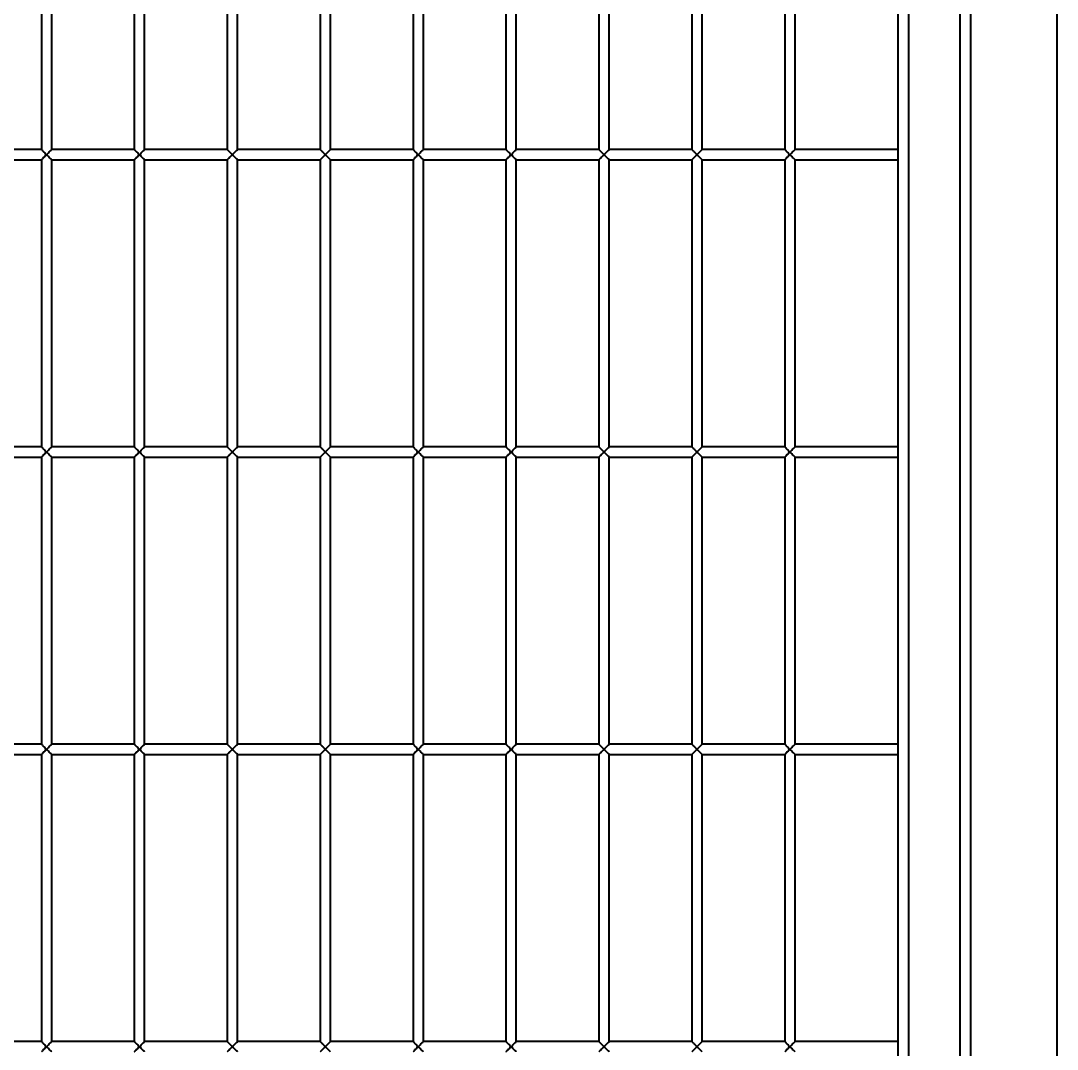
# Model space of a CAD drawing. Header units: millimetres. Extents: x 0 to 297, y 0 to 210.
# Drawn here: x 221.68 to 226.7, y 165.8 to 170.78 of the extents above; entities that cross this region are included whole.
import ezdxf

# ---------------------------------------------------------------- set-up
doc = ezdxf.new("R2010")
doc.units = ezdxf.units.MM
doc.layers.add('轮廓实线层', color=7, linetype='Continuous', lineweight=40)

msp = doc.modelspace()

# ---------------------------------------------------------------- linework, layer by layer
at = {"layer": '轮廓实线层', "color": 7, "linetype": 'Continuous', "lineweight": 40}
for p, q in [((226.7048, 155.7603), (226.7048, 175.7603)), ((226.2848, 174.7603), (226.2848, 156.7603)), ((226.2348, 156.8103), (226.2348, 174.7103)), ((225.9848, 174.4603), (225.9848, 157.0603)), ((225.9348, 157.1103), (225.9348, 174.4103)), ((221.7848, 171.5453), (221.7848, 170.1553)), ((221.8348, 170.1553), (221.8348, 171.5453)), ((222.2348, 171.5453), (222.2348, 170.1553)), ((222.2848, 170.1553), (222.2848, 171.5453)), ((222.6848, 171.5453), (222.6848, 170.1553)), ((222.7348, 170.1553), (222.7348, 171.5453)), ((223.1348, 171.5453), (223.1348, 170.1553)), ((223.1848, 170.1553), (223.1848, 171.5453)), ((223.5848, 171.5453), (223.5848, 170.1553)), ((223.6348, 170.1553), (223.6348, 171.5453)), ((224.0348, 171.5453), (224.0348, 170.1553)), ((224.0848, 170.1553), (224.0848, 171.5453)), ((224.4848, 171.5453), (224.4848, 170.1553)), ((224.5348, 170.1553), (224.5348, 171.5453)), ((224.9348, 171.5453), (224.9348, 170.1553)), ((224.9848, 170.1553), (224.9848, 171.5453)), ((225.3848, 171.5453), (225.3848, 170.1553)), ((225.4348, 170.1553), (225.4348, 171.5453)), ((221.7848, 170.1553), (221.3848, 170.1553)), ((222.2348, 170.1553), (221.8348, 170.1553)), ((222.6848, 170.1553), (222.2848, 170.1553)), ((223.1348, 170.1553), (222.7348, 170.1553)), ((223.5848, 170.1553), (223.1848, 170.1553)), ((224.0348, 170.1553), (223.6348, 170.1553)), ((224.4848, 170.1553), (224.0848, 170.1553)), ((224.9348, 170.1553), (224.5348, 170.1553)), ((225.3848, 170.1553), (224.9848, 170.1553)), ((225.9348, 170.1553), (225.4348, 170.1553)), ((221.3848, 170.1053), (221.7848, 170.1053)), ((221.7848, 170.1053), (221.7848, 168.7153)), ((221.8348, 168.7153), (221.8348, 170.1053)), ((221.8348, 170.1053), (222.2348, 170.1053)), ((222.2348, 170.1053), (222.2348, 168.7153)), ((222.2848, 168.7153), (222.2848, 170.1053)), ((222.2848, 170.1053), (222.6848, 170.1053)), ((222.6848, 170.1053), (222.6848, 168.7153)), ((222.7348, 168.7153), (222.7348, 170.1053)), ((222.7348, 170.1053), (223.1348, 170.1053)), ((223.1348, 170.1053), (223.1348, 168.7153)), ((223.1848, 168.7153), (223.1848, 170.1053)), ((223.1848, 170.1053), (223.5848, 170.1053)), ((223.5848, 170.1053), (223.5848, 168.7153)), ((223.6348, 168.7153), (223.6348, 170.1053)), ((223.6348, 170.1053), (224.0348, 170.1053)), ((224.0348, 170.1053), (224.0348, 168.7153)), ((224.0848, 168.7153), (224.0848, 170.1053)), ((224.0848, 170.1053), (224.4848, 170.1053)), ((224.4848, 170.1053), (224.4848, 168.7153)), ((224.5348, 168.7153), (224.5348, 170.1053)), ((224.5348, 170.1053), (224.9348, 170.1053)), ((224.9348, 170.1053), (224.9348, 168.7153)), ((224.9848, 168.7153), (224.9848, 170.1053)), ((224.9848, 170.1053), (225.3848, 170.1053)), ((225.3848, 170.1053), (225.3848, 168.7153)), ((225.4348, 170.1053), (225.9348, 170.1053)), ((225.4348, 168.7153), (225.4348, 170.1053)), ((221.7848, 168.7153), (221.3848, 168.7153)), ((222.2348, 168.7153), (221.8348, 168.7153)), ((222.6848, 168.7153), (222.2848, 168.7153)), ((223.1348, 168.7153), (222.7348, 168.7153)), ((223.5848, 168.7153), (223.1848, 168.7153)), ((224.0348, 168.7153), (223.6348, 168.7153)), ((224.4848, 168.7153), (224.0848, 168.7153)), ((224.9348, 168.7153), (224.5348, 168.7153)), ((225.3848, 168.7153), (224.9848, 168.7153)), ((225.9348, 168.7153), (225.4348, 168.7153)), ((221.3848, 168.6653), (221.7848, 168.6653)), ((221.7848, 168.6653), (221.7848, 167.2753)), ((221.8348, 167.2753), (221.8348, 168.6653)), ((221.8348, 168.6653), (222.2348, 168.6653)), ((222.2348, 168.6653), (222.2348, 167.2753)), ((222.2848, 167.2753), (222.2848, 168.6653)), ((222.2848, 168.6653), (222.6848, 168.6653)), ((222.6848, 168.6653), (222.6848, 167.2753)), ((222.7348, 167.2753), (222.7348, 168.6653)), ((222.7348, 168.6653), (223.1348, 168.6653)), ((223.1348, 168.6653), (223.1348, 167.2753)), ((223.1848, 167.2753), (223.1848, 168.6653)), ((223.1848, 168.6653), (223.5848, 168.6653)), ((223.5848, 168.6653), (223.5848, 167.2753)), ((223.6348, 167.2753), (223.6348, 168.6653)), ((223.6348, 168.6653), (224.0348, 168.6653)), ((224.0348, 168.6653), (224.0348, 167.2753)), ((224.0848, 167.2753), (224.0848, 168.6653)), ((224.0848, 168.6653), (224.4848, 168.6653)), ((224.4848, 168.6653), (224.4848, 167.2753)), ((224.5348, 167.2753), (224.5348, 168.6653)), ((224.5348, 168.6653), (224.9348, 168.6653)), ((224.9348, 168.6653), (224.9348, 167.2753)), ((224.9848, 167.2753), (224.9848, 168.6653)), ((224.9848, 168.6653), (225.3848, 168.6653)), ((225.3848, 168.6653), (225.3848, 167.2753)), ((225.4348, 168.6653), (225.9348, 168.6653)), ((225.4348, 167.2753), (225.4348, 168.6653)), ((221.7848, 167.2753), (221.3848, 167.2753)), ((222.2348, 167.2753), (221.8348, 167.2753)), ((222.6848, 167.2753), (222.2848, 167.2753)), ((223.1348, 167.2753), (222.7348, 167.2753)), ((223.5848, 167.2753), (223.1848, 167.2753)), ((224.0348, 167.2753), (223.6348, 167.2753)), ((224.4848, 167.2753), (224.0848, 167.2753)), ((224.9348, 167.2753), (224.5348, 167.2753)), ((225.3848, 167.2753), (224.9848, 167.2753)), ((225.9348, 167.2753), (225.4348, 167.2753)), ((221.3848, 167.2253), (221.7848, 167.2253)), ((221.7848, 167.2253), (221.7848, 165.8353)), ((221.8348, 165.8353), (221.8348, 167.2253)), ((221.8348, 167.2253), (222.2348, 167.2253)), ((222.2348, 167.2253), (222.2348, 165.8353)), ((222.2848, 165.8353), (222.2848, 167.2253)), ((222.2848, 167.2253), (222.6848, 167.2253)), ((222.6848, 167.2253), (222.6848, 165.8353)), ((222.7348, 165.8353), (222.7348, 167.2253)), ((222.7348, 167.2253), (223.1348, 167.2253)), ((223.1348, 167.2253), (223.1348, 165.8353)), ((223.1848, 165.8353), (223.1848, 167.2253)), ((223.1848, 167.2253), (223.5848, 167.2253)), ((223.5848, 167.2253), (223.5848, 165.8353)), ((223.6348, 165.8353), (223.6348, 167.2253)), ((223.6348, 167.2253), (224.0348, 167.2253)), ((224.0348, 167.2253), (224.0348, 165.8353)), ((224.0848, 165.8353), (224.0848, 167.2253)), ((224.0848, 167.2253), (224.4848, 167.2253)), ((224.4848, 167.2253), (224.4848, 165.8353)), ((224.5348, 165.8353), (224.5348, 167.2253)), ((224.5348, 167.2253), (224.9348, 167.2253)), ((224.9348, 167.2253), (224.9348, 165.8353)), ((224.9848, 165.8353), (224.9848, 167.2253)), ((224.9848, 167.2253), (225.3848, 167.2253)), ((225.3848, 167.2253), (225.3848, 165.8353)), ((225.4348, 167.2253), (225.9348, 167.2253)), ((225.4348, 165.8353), (225.4348, 167.2253)), ((221.7848, 165.8353), (221.3848, 165.8353)), ((222.2348, 165.8353), (221.8348, 165.8353)), ((222.6848, 165.8353), (222.2848, 165.8353)), ((223.1348, 165.8353), (222.7348, 165.8353)), ((223.5848, 165.8353), (223.1848, 165.8353)), ((224.0348, 165.8353), (223.6348, 165.8353)), ((224.4848, 165.8353), (224.0848, 165.8353)), ((224.9348, 165.8353), (224.5348, 165.8353)), ((225.3848, 165.8353), (224.9848, 165.8353)), ((225.9348, 165.8353), (225.4348, 165.8353))]:
    msp.add_line(p, q, dxfattribs=at)
at = {"layer": '轮廓实线层', "color": 7, "linetype": 'Continuous', "lineweight": 40, "flags": 128}
for points in [[(221.7848, 170.1553), (221.7852, 170.1549), (221.7863, 170.1538), (221.7882, 170.1519), (221.7907, 170.1494), (221.7938, 170.1463), (221.7973, 170.1428), (221.8013, 170.1388), (221.8055, 170.1346), (221.8098, 170.1303)], [(221.8098, 170.1303), (221.8055, 170.1259), (221.8013, 170.1217), (221.7973, 170.1178), (221.7938, 170.1142), (221.7907, 170.1111), (221.7882, 170.1086), (221.7863, 170.1068), (221.7852, 170.1056), (221.7848, 170.1053)], [(221.8098, 170.1303), (221.8144, 170.1349), (221.8189, 170.1393), (221.823, 170.1434), (221.8267, 170.1471), (221.8298, 170.1502), (221.8322, 170.1526), (221.8339, 170.1543), (221.8347, 170.1552), (221.8348, 170.1553)], [(221.8348, 170.1053), (221.8347, 170.1054), (221.8339, 170.1062), (221.8322, 170.1079), (221.8298, 170.1103), (221.8267, 170.1134), (221.823, 170.1171), (221.8189, 170.1212), (221.8144, 170.1257), (221.8098, 170.1303)], [(222.2348, 170.1553), (222.2352, 170.1549), (222.2363, 170.1538), (222.2382, 170.1519), (222.2407, 170.1494), (222.2438, 170.1463), (222.2473, 170.1428), (222.2513, 170.1388), (222.2555, 170.1346), (222.2598, 170.1303)], [(222.2598, 170.1303), (222.2555, 170.1259), (222.2513, 170.1217), (222.2473, 170.1178), (222.2438, 170.1142), (222.2407, 170.1111), (222.2382, 170.1086), (222.2363, 170.1068), (222.2352, 170.1056), (222.2348, 170.1053)], [(222.2598, 170.1303), (222.2644, 170.1349), (222.2689, 170.1393), (222.273, 170.1434), (222.2767, 170.1471), (222.2798, 170.1502), (222.2822, 170.1526), (222.2839, 170.1543), (222.2847, 170.1552), (222.2848, 170.1553)], [(222.2848, 170.1053), (222.2847, 170.1054), (222.2839, 170.1062), (222.2822, 170.1079), (222.2798, 170.1103), (222.2767, 170.1134), (222.273, 170.1171), (222.2689, 170.1212), (222.2644, 170.1257), (222.2598, 170.1303)], [(222.6848, 170.1553), (222.6852, 170.1549), (222.6863, 170.1538), (222.6882, 170.1519), (222.6907, 170.1494), (222.6938, 170.1463), (222.6973, 170.1428), (222.7013, 170.1388), (222.7055, 170.1346), (222.7098, 170.1303)], [(222.7098, 170.1303), (222.7055, 170.1259), (222.7013, 170.1217), (222.6973, 170.1178), (222.6938, 170.1142), (222.6907, 170.1111), (222.6882, 170.1086), (222.6863, 170.1068), (222.6852, 170.1056), (222.6848, 170.1053)], [(222.7098, 170.1303), (222.7144, 170.1349), (222.7189, 170.1393), (222.723, 170.1434), (222.7267, 170.1471), (222.7298, 170.1502), (222.7322, 170.1526), (222.7339, 170.1543), (222.7347, 170.1552), (222.7348, 170.1553)], [(222.7348, 170.1053), (222.7347, 170.1054), (222.7339, 170.1062), (222.7322, 170.1079), (222.7298, 170.1103), (222.7267, 170.1134), (222.723, 170.1171), (222.7189, 170.1212), (222.7144, 170.1257), (222.7098, 170.1303)], [(223.1348, 170.1553), (223.1352, 170.1549), (223.1363, 170.1538), (223.1382, 170.1519), (223.1407, 170.1494), (223.1438, 170.1463), (223.1473, 170.1428), (223.1513, 170.1388), (223.1555, 170.1346), (223.1598, 170.1303)], [(223.1598, 170.1303), (223.1555, 170.1259), (223.1513, 170.1217), (223.1473, 170.1178), (223.1438, 170.1142), (223.1407, 170.1111), (223.1382, 170.1086), (223.1363, 170.1068), (223.1352, 170.1056), (223.1348, 170.1053)], [(223.1598, 170.1303), (223.1644, 170.1349), (223.1689, 170.1393), (223.173, 170.1434), (223.1767, 170.1471), (223.1798, 170.1502), (223.1822, 170.1526), (223.1839, 170.1543), (223.1847, 170.1552), (223.1848, 170.1553)], [(223.1848, 170.1053), (223.1847, 170.1054), (223.1839, 170.1062), (223.1822, 170.1079), (223.1798, 170.1103), (223.1767, 170.1134), (223.173, 170.1171), (223.1689, 170.1212), (223.1644, 170.1257), (223.1598, 170.1303)], [(223.5848, 170.1553), (223.5852, 170.1549), (223.5863, 170.1538), (223.5882, 170.1519), (223.5907, 170.1494), (223.5938, 170.1463), (223.5973, 170.1428), (223.6013, 170.1388), (223.6055, 170.1346), (223.6098, 170.1303)], [(223.6098, 170.1303), (223.6055, 170.1259), (223.6013, 170.1217), (223.5973, 170.1178), (223.5938, 170.1142), (223.5907, 170.1111), (223.5882, 170.1086), (223.5863, 170.1068), (223.5852, 170.1056), (223.5848, 170.1053)], [(223.6098, 170.1303), (223.6144, 170.1349), (223.6189, 170.1393), (223.623, 170.1434), (223.6267, 170.1471), (223.6298, 170.1502), (223.6322, 170.1526), (223.6339, 170.1543), (223.6347, 170.1552), (223.6348, 170.1553)], [(223.6348, 170.1053), (223.6347, 170.1054), (223.6339, 170.1062), (223.6322, 170.1079), (223.6298, 170.1103), (223.6267, 170.1134), (223.623, 170.1171), (223.6189, 170.1212), (223.6144, 170.1257), (223.6098, 170.1303)], [(224.0348, 170.1553), (224.0352, 170.1549), (224.0363, 170.1538), (224.0382, 170.1519), (224.0407, 170.1494), (224.0438, 170.1463), (224.0473, 170.1428), (224.0513, 170.1388), (224.0555, 170.1346), (224.0598, 170.1303)], [(224.0598, 170.1303), (224.0555, 170.1259), (224.0513, 170.1217), (224.0473, 170.1178), (224.0438, 170.1142), (224.0407, 170.1111), (224.0382, 170.1086), (224.0363, 170.1068), (224.0352, 170.1056), (224.0348, 170.1053)], [(224.0598, 170.1303), (224.0644, 170.1349), (224.0689, 170.1393), (224.073, 170.1434), (224.0767, 170.1471), (224.0798, 170.1502), (224.0822, 170.1526), (224.0839, 170.1543), (224.0847, 170.1552), (224.0848, 170.1553)], [(224.0848, 170.1053), (224.0847, 170.1054), (224.0839, 170.1062), (224.0822, 170.1079), (224.0798, 170.1103), (224.0767, 170.1134), (224.073, 170.1171), (224.0689, 170.1212), (224.0644, 170.1257), (224.0598, 170.1303)], [(224.4848, 170.1553), (224.4852, 170.1549), (224.4863, 170.1538), (224.4882, 170.1519), (224.4907, 170.1494), (224.4938, 170.1463), (224.4973, 170.1428), (224.5013, 170.1388), (224.5055, 170.1346), (224.5098, 170.1303)], [(224.5098, 170.1303), (224.5055, 170.1259), (224.5013, 170.1217), (224.4973, 170.1178), (224.4938, 170.1142), (224.4907, 170.1111), (224.4882, 170.1086), (224.4863, 170.1068), (224.4852, 170.1056), (224.4848, 170.1053)], [(224.5098, 170.1303), (224.5144, 170.1349), (224.5189, 170.1393), (224.523, 170.1434), (224.5267, 170.1471), (224.5298, 170.1502), (224.5322, 170.1526), (224.5339, 170.1543), (224.5347, 170.1552), (224.5348, 170.1553)], [(224.5348, 170.1053), (224.5347, 170.1054), (224.5339, 170.1062), (224.5322, 170.1079), (224.5298, 170.1103), (224.5267, 170.1134), (224.523, 170.1171), (224.5189, 170.1212), (224.5144, 170.1257), (224.5098, 170.1303)], [(224.9348, 170.1553), (224.9352, 170.1549), (224.9363, 170.1538), (224.9382, 170.1519), (224.9407, 170.1494), (224.9438, 170.1463), (224.9473, 170.1428), (224.9513, 170.1388), (224.9555, 170.1346), (224.9598, 170.1303)], [(224.9598, 170.1303), (224.9555, 170.1259), (224.9513, 170.1217), (224.9473, 170.1178), (224.9438, 170.1142), (224.9407, 170.1111), (224.9382, 170.1086), (224.9363, 170.1068), (224.9352, 170.1056), (224.9348, 170.1053)], [(224.9598, 170.1303), (224.9644, 170.1349), (224.9689, 170.1393), (224.973, 170.1434), (224.9767, 170.1471), (224.9798, 170.1502), (224.9822, 170.1526), (224.9839, 170.1543), (224.9847, 170.1552), (224.9848, 170.1553)], [(224.9848, 170.1053), (224.9847, 170.1054), (224.9839, 170.1062), (224.9822, 170.1079), (224.9798, 170.1103), (224.9767, 170.1134), (224.973, 170.1171), (224.9689, 170.1212), (224.9644, 170.1257), (224.9598, 170.1303)], [(225.3848, 170.1553), (225.3852, 170.1549), (225.3863, 170.1538), (225.3882, 170.1519), (225.3907, 170.1494), (225.3938, 170.1463), (225.3973, 170.1428), (225.4013, 170.1388), (225.4055, 170.1346), (225.4098, 170.1303)], [(225.4098, 170.1303), (225.4055, 170.1259), (225.4013, 170.1217), (225.3973, 170.1178), (225.3938, 170.1142), (225.3907, 170.1111), (225.3882, 170.1086), (225.3863, 170.1068), (225.3852, 170.1056), (225.3848, 170.1053)], [(225.4098, 170.1303), (225.4144, 170.1349), (225.4189, 170.1393), (225.423, 170.1434), (225.4267, 170.1471), (225.4298, 170.1502), (225.4322, 170.1526), (225.4339, 170.1543), (225.4347, 170.1552), (225.4348, 170.1553)], [(225.4348, 170.1053), (225.4347, 170.1054), (225.4339, 170.1062), (225.4322, 170.1079), (225.4298, 170.1103), (225.4267, 170.1134), (225.423, 170.1171), (225.4189, 170.1212), (225.4144, 170.1257), (225.4098, 170.1303)], [(221.7848, 168.7153), (221.7852, 168.7149), (221.7863, 168.7138), (221.7882, 168.7119), (221.7907, 168.7094), (221.7938, 168.7063), (221.7973, 168.7028), (221.8013, 168.6988), (221.8055, 168.6946), (221.8098, 168.6903)], [(221.8098, 168.6903), (221.8055, 168.6859), (221.8013, 168.6817), (221.7973, 168.6778), (221.7938, 168.6742), (221.7907, 168.6711), (221.7882, 168.6686), (221.7863, 168.6668), (221.7852, 168.6656), (221.7848, 168.6653)], [(221.8098, 168.6903), (221.8144, 168.6949), (221.8189, 168.6993), (221.823, 168.7034), (221.8267, 168.7071), (221.8298, 168.7102), (221.8322, 168.7126), (221.8339, 168.7143), (221.8347, 168.7152), (221.8348, 168.7153)], [(221.8348, 168.6653), (221.8347, 168.6654), (221.8339, 168.6662), (221.8322, 168.6679), (221.8298, 168.6703), (221.8267, 168.6734), (221.823, 168.6771), (221.8189, 168.6812), (221.8144, 168.6857), (221.8098, 168.6903)], [(222.2348, 168.7153), (222.2352, 168.7149), (222.2363, 168.7138), (222.2382, 168.7119), (222.2407, 168.7094), (222.2438, 168.7063), (222.2473, 168.7028), (222.2513, 168.6988), (222.2555, 168.6946), (222.2598, 168.6903)], [(222.2598, 168.6903), (222.2555, 168.6859), (222.2513, 168.6817), (222.2473, 168.6778), (222.2438, 168.6742), (222.2407, 168.6711), (222.2382, 168.6686), (222.2363, 168.6668), (222.2352, 168.6656), (222.2348, 168.6653)], [(222.2598, 168.6903), (222.2644, 168.6949), (222.2689, 168.6993), (222.273, 168.7034), (222.2767, 168.7071), (222.2798, 168.7102), (222.2822, 168.7126), (222.2839, 168.7143), (222.2847, 168.7152), (222.2848, 168.7153)], [(222.2848, 168.6653), (222.2847, 168.6654), (222.2839, 168.6662), (222.2822, 168.6679), (222.2798, 168.6703), (222.2767, 168.6734), (222.273, 168.6771), (222.2689, 168.6812), (222.2644, 168.6857), (222.2598, 168.6903)], [(222.6848, 168.7153), (222.6852, 168.7149), (222.6863, 168.7138), (222.6882, 168.7119), (222.6907, 168.7094), (222.6938, 168.7063), (222.6973, 168.7028), (222.7013, 168.6988), (222.7055, 168.6946), (222.7098, 168.6903)], [(222.7098, 168.6903), (222.7055, 168.6859), (222.7013, 168.6817), (222.6973, 168.6778), (222.6938, 168.6742), (222.6907, 168.6711), (222.6882, 168.6686), (222.6863, 168.6668), (222.6852, 168.6656), (222.6848, 168.6653)], [(222.7098, 168.6903), (222.7144, 168.6949), (222.7189, 168.6993), (222.723, 168.7034), (222.7267, 168.7071), (222.7298, 168.7102), (222.7322, 168.7126), (222.7339, 168.7143), (222.7347, 168.7152), (222.7348, 168.7153)], [(222.7348, 168.6653), (222.7347, 168.6654), (222.7339, 168.6662), (222.7322, 168.6679), (222.7298, 168.6703), (222.7267, 168.6734), (222.723, 168.6771), (222.7189, 168.6812), (222.7144, 168.6857), (222.7098, 168.6903)], [(223.1348, 168.7153), (223.1352, 168.7149), (223.1363, 168.7138), (223.1382, 168.7119), (223.1407, 168.7094), (223.1438, 168.7063), (223.1473, 168.7028), (223.1513, 168.6988), (223.1555, 168.6946), (223.1598, 168.6903)], [(223.1598, 168.6903), (223.1555, 168.6859), (223.1513, 168.6817), (223.1473, 168.6778), (223.1438, 168.6742), (223.1407, 168.6711), (223.1382, 168.6686), (223.1363, 168.6668), (223.1352, 168.6656), (223.1348, 168.6653)], [(223.1598, 168.6903), (223.1644, 168.6949), (223.1689, 168.6993), (223.173, 168.7034), (223.1767, 168.7071), (223.1798, 168.7102), (223.1822, 168.7126), (223.1839, 168.7143), (223.1847, 168.7152), (223.1848, 168.7153)], [(223.1848, 168.6653), (223.1847, 168.6654), (223.1839, 168.6662), (223.1822, 168.6679), (223.1798, 168.6703), (223.1767, 168.6734), (223.173, 168.6771), (223.1689, 168.6812), (223.1644, 168.6857), (223.1598, 168.6903)], [(223.5848, 168.7153), (223.5852, 168.7149), (223.5863, 168.7138), (223.5882, 168.7119), (223.5907, 168.7094), (223.5938, 168.7063), (223.5973, 168.7028), (223.6013, 168.6988), (223.6055, 168.6946), (223.6098, 168.6903)], [(223.6098, 168.6903), (223.6055, 168.6859), (223.6013, 168.6817), (223.5973, 168.6778), (223.5938, 168.6742), (223.5907, 168.6711), (223.5882, 168.6686), (223.5863, 168.6668), (223.5852, 168.6656), (223.5848, 168.6653)], [(223.6098, 168.6903), (223.6144, 168.6949), (223.6189, 168.6993), (223.623, 168.7034), (223.6267, 168.7071), (223.6298, 168.7102), (223.6322, 168.7126), (223.6339, 168.7143), (223.6347, 168.7152), (223.6348, 168.7153)], [(223.6348, 168.6653), (223.6347, 168.6654), (223.6339, 168.6662), (223.6322, 168.6679), (223.6298, 168.6703), (223.6267, 168.6734), (223.623, 168.6771), (223.6189, 168.6812), (223.6144, 168.6857), (223.6098, 168.6903)], [(224.0348, 168.7153), (224.0352, 168.7149), (224.0363, 168.7138), (224.0382, 168.7119), (224.0407, 168.7094), (224.0438, 168.7063), (224.0473, 168.7028), (224.0513, 168.6988), (224.0555, 168.6946), (224.0598, 168.6903)], [(224.0598, 168.6903), (224.0555, 168.6859), (224.0513, 168.6817), (224.0473, 168.6778), (224.0438, 168.6742), (224.0407, 168.6711), (224.0382, 168.6686), (224.0363, 168.6668), (224.0352, 168.6656), (224.0348, 168.6653)], [(224.0598, 168.6903), (224.0644, 168.6949), (224.0689, 168.6993), (224.073, 168.7034), (224.0767, 168.7071), (224.0798, 168.7102), (224.0822, 168.7126), (224.0839, 168.7143), (224.0847, 168.7152), (224.0848, 168.7153)], [(224.0848, 168.6653), (224.0847, 168.6654), (224.0839, 168.6662), (224.0822, 168.6679), (224.0798, 168.6703), (224.0767, 168.6734), (224.073, 168.6771), (224.0689, 168.6812), (224.0644, 168.6857), (224.0598, 168.6903)], [(224.4848, 168.7153), (224.4852, 168.7149), (224.4863, 168.7138), (224.4882, 168.7119), (224.4907, 168.7094), (224.4938, 168.7063), (224.4973, 168.7028), (224.5013, 168.6988), (224.5055, 168.6946), (224.5098, 168.6903)], [(224.5098, 168.6903), (224.5055, 168.6859), (224.5013, 168.6817), (224.4973, 168.6778), (224.4938, 168.6742), (224.4907, 168.6711), (224.4882, 168.6686), (224.4863, 168.6668), (224.4852, 168.6656), (224.4848, 168.6653)], [(224.5098, 168.6903), (224.5144, 168.6949), (224.5189, 168.6993), (224.523, 168.7034), (224.5267, 168.7071), (224.5298, 168.7102), (224.5322, 168.7126), (224.5339, 168.7143), (224.5347, 168.7152), (224.5348, 168.7153)], [(224.5348, 168.6653), (224.5347, 168.6654), (224.5339, 168.6662), (224.5322, 168.6679), (224.5298, 168.6703), (224.5267, 168.6734), (224.523, 168.6771), (224.5189, 168.6812), (224.5144, 168.6857), (224.5098, 168.6903)], [(224.9348, 168.7153), (224.9352, 168.7149), (224.9363, 168.7138), (224.9382, 168.7119), (224.9407, 168.7094), (224.9438, 168.7063), (224.9473, 168.7028), (224.9513, 168.6988), (224.9555, 168.6946), (224.9598, 168.6903)], [(224.9598, 168.6903), (224.9555, 168.6859), (224.9513, 168.6817), (224.9473, 168.6778), (224.9438, 168.6742), (224.9407, 168.6711), (224.9382, 168.6686), (224.9363, 168.6668), (224.9352, 168.6656), (224.9348, 168.6653)], [(224.9598, 168.6903), (224.9644, 168.6949), (224.9689, 168.6993), (224.973, 168.7034), (224.9767, 168.7071), (224.9798, 168.7102), (224.9822, 168.7126), (224.9839, 168.7143), (224.9847, 168.7152), (224.9848, 168.7153)], [(224.9848, 168.6653), (224.9847, 168.6654), (224.9839, 168.6662), (224.9822, 168.6679), (224.9798, 168.6703), (224.9767, 168.6734), (224.973, 168.6771), (224.9689, 168.6812), (224.9644, 168.6857), (224.9598, 168.6903)], [(225.3848, 168.7153), (225.3852, 168.7149), (225.3863, 168.7138), (225.3882, 168.7119), (225.3907, 168.7094), (225.3938, 168.7063), (225.3973, 168.7028), (225.4013, 168.6988), (225.4055, 168.6946), (225.4098, 168.6903)], [(225.4098, 168.6903), (225.4055, 168.6859), (225.4013, 168.6817), (225.3973, 168.6778), (225.3938, 168.6742), (225.3907, 168.6711), (225.3882, 168.6686), (225.3863, 168.6668), (225.3852, 168.6656), (225.3848, 168.6653)], [(225.4098, 168.6903), (225.4144, 168.6949), (225.4189, 168.6993), (225.423, 168.7034), (225.4267, 168.7071), (225.4298, 168.7102), (225.4322, 168.7126), (225.4339, 168.7143), (225.4347, 168.7152), (225.4348, 168.7153)], [(225.4348, 168.6653), (225.4347, 168.6654), (225.4339, 168.6662), (225.4322, 168.6679), (225.4298, 168.6703), (225.4267, 168.6734), (225.423, 168.6771), (225.4189, 168.6812), (225.4144, 168.6857), (225.4098, 168.6903)], [(221.7848, 167.2753), (221.7852, 167.2749), (221.7863, 167.2738), (221.7882, 167.2719), (221.7907, 167.2694), (221.7938, 167.2663), (221.7973, 167.2628), (221.8013, 167.2588), (221.8055, 167.2546), (221.8098, 167.2503)], [(221.8098, 167.2503), (221.8144, 167.2549), (221.8189, 167.2593), (221.823, 167.2634), (221.8267, 167.2671), (221.8298, 167.2702), (221.8322, 167.2726), (221.8339, 167.2743), (221.8347, 167.2752), (221.8348, 167.2753)], [(222.2348, 167.2753), (222.2352, 167.2749), (222.2363, 167.2738), (222.2382, 167.2719), (222.2407, 167.2694), (222.2438, 167.2663), (222.2473, 167.2628), (222.2513, 167.2588), (222.2555, 167.2546), (222.2598, 167.2503)], [(222.2598, 167.2503), (222.2644, 167.2549), (222.2689, 167.2593), (222.273, 167.2634), (222.2767, 167.2671), (222.2798, 167.2702), (222.2822, 167.2726), (222.2839, 167.2743), (222.2847, 167.2752), (222.2848, 167.2753)], [(222.6848, 167.2753), (222.6852, 167.2749), (222.6863, 167.2738), (222.6882, 167.2719), (222.6907, 167.2694), (222.6938, 167.2663), (222.6973, 167.2628), (222.7013, 167.2588), (222.7055, 167.2546), (222.7098, 167.2503)], [(222.7098, 167.2503), (222.7144, 167.2549), (222.7189, 167.2593), (222.723, 167.2634), (222.7267, 167.2671), (222.7298, 167.2702), (222.7322, 167.2726), (222.7339, 167.2743), (222.7347, 167.2752), (222.7348, 167.2753)], [(223.1348, 167.2753), (223.1352, 167.2749), (223.1363, 167.2738), (223.1382, 167.2719), (223.1407, 167.2694), (223.1438, 167.2663), (223.1473, 167.2628), (223.1513, 167.2588), (223.1555, 167.2546), (223.1598, 167.2503)], [(223.1598, 167.2503), (223.1644, 167.2549), (223.1689, 167.2593), (223.173, 167.2634), (223.1767, 167.2671), (223.1798, 167.2702), (223.1822, 167.2726), (223.1839, 167.2743), (223.1847, 167.2752), (223.1848, 167.2753)], [(223.5848, 167.2753), (223.5852, 167.2749), (223.5863, 167.2738), (223.5882, 167.2719), (223.5907, 167.2694), (223.5938, 167.2663), (223.5973, 167.2628), (223.6013, 167.2588), (223.6055, 167.2546), (223.6098, 167.2503)], [(223.6098, 167.2503), (223.6144, 167.2549), (223.6189, 167.2593), (223.623, 167.2634), (223.6267, 167.2671), (223.6298, 167.2702), (223.6322, 167.2726), (223.6339, 167.2743), (223.6347, 167.2752), (223.6348, 167.2753)], [(224.0348, 167.2753), (224.0352, 167.2749), (224.0363, 167.2738), (224.0382, 167.2719), (224.0407, 167.2694), (224.0438, 167.2663), (224.0473, 167.2628), (224.0513, 167.2588), (224.0555, 167.2546), (224.0598, 167.2503)], [(224.0598, 167.2503), (224.0644, 167.2549), (224.0689, 167.2593), (224.073, 167.2634), (224.0767, 167.2671), (224.0798, 167.2702), (224.0822, 167.2726), (224.0839, 167.2743), (224.0847, 167.2752), (224.0848, 167.2753)], [(224.4848, 167.2753), (224.4852, 167.2749), (224.4863, 167.2738), (224.4882, 167.2719), (224.4907, 167.2694), (224.4938, 167.2663), (224.4973, 167.2628), (224.5013, 167.2588), (224.5055, 167.2546), (224.5098, 167.2503)], [(224.5098, 167.2503), (224.5144, 167.2549), (224.5189, 167.2593), (224.523, 167.2634), (224.5267, 167.2671), (224.5298, 167.2702), (224.5322, 167.2726), (224.5339, 167.2743), (224.5347, 167.2752), (224.5348, 167.2753)], [(224.9348, 167.2753), (224.9352, 167.2749), (224.9363, 167.2738), (224.9382, 167.2719), (224.9407, 167.2694), (224.9438, 167.2663), (224.9473, 167.2628), (224.9513, 167.2588), (224.9555, 167.2546), (224.9598, 167.2503)], [(224.9598, 167.2503), (224.9644, 167.2549), (224.9689, 167.2593), (224.973, 167.2634), (224.9767, 167.2671), (224.9798, 167.2702), (224.9822, 167.2726), (224.9839, 167.2743), (224.9847, 167.2752), (224.9848, 167.2753)], [(225.3848, 167.2753), (225.3852, 167.2749), (225.3863, 167.2738), (225.3882, 167.2719), (225.3907, 167.2694), (225.3938, 167.2663), (225.3973, 167.2628), (225.4013, 167.2588), (225.4055, 167.2546), (225.4098, 167.2503)], [(225.4098, 167.2503), (225.4144, 167.2549), (225.4189, 167.2593), (225.423, 167.2634), (225.4267, 167.2671), (225.4298, 167.2702), (225.4322, 167.2726), (225.4339, 167.2743), (225.4347, 167.2752), (225.4348, 167.2753)], [(221.8098, 167.2503), (221.8055, 167.2459), (221.8013, 167.2417), (221.7973, 167.2378), (221.7938, 167.2342), (221.7907, 167.2311), (221.7882, 167.2286), (221.7863, 167.2268), (221.7852, 167.2256), (221.7848, 167.2253)], [(221.8348, 167.2253), (221.8347, 167.2254), (221.8339, 167.2262), (221.8322, 167.2279), (221.8298, 167.2303), (221.8267, 167.2334), (221.823, 167.2371), (221.8189, 167.2412), (221.8144, 167.2457), (221.8098, 167.2503)], [(222.2598, 167.2503), (222.2555, 167.2459), (222.2513, 167.2417), (222.2473, 167.2378), (222.2438, 167.2342), (222.2407, 167.2311), (222.2382, 167.2286), (222.2363, 167.2268), (222.2352, 167.2256), (222.2348, 167.2253)], [(222.2848, 167.2253), (222.2847, 167.2254), (222.2839, 167.2262), (222.2822, 167.2279), (222.2798, 167.2303), (222.2767, 167.2334), (222.273, 167.2371), (222.2689, 167.2412), (222.2644, 167.2457), (222.2598, 167.2503)], [(222.7098, 167.2503), (222.7055, 167.2459), (222.7013, 167.2417), (222.6973, 167.2378), (222.6938, 167.2342), (222.6907, 167.2311), (222.6882, 167.2286), (222.6863, 167.2268), (222.6852, 167.2256), (222.6848, 167.2253)], [(222.7348, 167.2253), (222.7347, 167.2254), (222.7339, 167.2262), (222.7322, 167.2279), (222.7298, 167.2303), (222.7267, 167.2334), (222.723, 167.2371), (222.7189, 167.2412), (222.7144, 167.2457), (222.7098, 167.2503)], [(223.1598, 167.2503), (223.1555, 167.2459), (223.1513, 167.2417), (223.1473, 167.2378), (223.1438, 167.2342), (223.1407, 167.2311), (223.1382, 167.2286), (223.1363, 167.2268), (223.1352, 167.2256), (223.1348, 167.2253)], [(223.1848, 167.2253), (223.1847, 167.2254), (223.1839, 167.2262), (223.1822, 167.2279), (223.1798, 167.2303), (223.1767, 167.2334), (223.173, 167.2371), (223.1689, 167.2412), (223.1644, 167.2457), (223.1598, 167.2503)], [(223.6098, 167.2503), (223.6055, 167.2459), (223.6013, 167.2417), (223.5973, 167.2378), (223.5938, 167.2342), (223.5907, 167.2311), (223.5882, 167.2286), (223.5863, 167.2268), (223.5852, 167.2256), (223.5848, 167.2253)], [(223.6348, 167.2253), (223.6347, 167.2254), (223.6339, 167.2262), (223.6322, 167.2279), (223.6298, 167.2303), (223.6267, 167.2334), (223.623, 167.2371), (223.6189, 167.2412), (223.6144, 167.2457), (223.6098, 167.2503)], [(224.0598, 167.2503), (224.0555, 167.2459), (224.0513, 167.2417), (224.0473, 167.2378), (224.0438, 167.2342), (224.0407, 167.2311), (224.0382, 167.2286), (224.0363, 167.2268), (224.0352, 167.2256), (224.0348, 167.2253)], [(224.0848, 167.2253), (224.0847, 167.2254), (224.0839, 167.2262), (224.0822, 167.2279), (224.0798, 167.2303), (224.0767, 167.2334), (224.073, 167.2371), (224.0689, 167.2412), (224.0644, 167.2457), (224.0598, 167.2503)], [(224.5098, 167.2503), (224.5055, 167.2459), (224.5013, 167.2417), (224.4973, 167.2378), (224.4938, 167.2342), (224.4907, 167.2311), (224.4882, 167.2286), (224.4863, 167.2268), (224.4852, 167.2256), (224.4848, 167.2253)], [(224.5348, 167.2253), (224.5347, 167.2254), (224.5339, 167.2262), (224.5322, 167.2279), (224.5298, 167.2303), (224.5267, 167.2334), (224.523, 167.2371), (224.5189, 167.2412), (224.5144, 167.2457), (224.5098, 167.2503)], [(224.9598, 167.2503), (224.9555, 167.2459), (224.9513, 167.2417), (224.9473, 167.2378), (224.9438, 167.2342), (224.9407, 167.2311), (224.9382, 167.2286), (224.9363, 167.2268), (224.9352, 167.2256), (224.9348, 167.2253)], [(224.9848, 167.2253), (224.9847, 167.2254), (224.9839, 167.2262), (224.9822, 167.2279), (224.9798, 167.2303), (224.9767, 167.2334), (224.973, 167.2371), (224.9689, 167.2412), (224.9644, 167.2457), (224.9598, 167.2503)], [(225.4098, 167.2503), (225.4055, 167.2459), (225.4013, 167.2417), (225.3973, 167.2378), (225.3938, 167.2342), (225.3907, 167.2311), (225.3882, 167.2286), (225.3863, 167.2268), (225.3852, 167.2256), (225.3848, 167.2253)], [(225.4348, 167.2253), (225.4347, 167.2254), (225.4339, 167.2262), (225.4322, 167.2279), (225.4298, 167.2303), (225.4267, 167.2334), (225.423, 167.2371), (225.4189, 167.2412), (225.4144, 167.2457), (225.4098, 167.2503)], [(221.7848, 165.8353), (221.7852, 165.8349), (221.7863, 165.8338), (221.7882, 165.8319), (221.7907, 165.8294), (221.7938, 165.8263), (221.7973, 165.8228), (221.8013, 165.8188), (221.8055, 165.8146), (221.8098, 165.8103)], [(221.8098, 165.8103), (221.8144, 165.8149), (221.8189, 165.8193), (221.823, 165.8234), (221.8267, 165.8271), (221.8298, 165.8302), (221.8322, 165.8326), (221.8339, 165.8343), (221.8347, 165.8352), (221.8348, 165.8353)], [(222.2348, 165.8353), (222.2352, 165.8349), (222.2363, 165.8338), (222.2382, 165.8319), (222.2407, 165.8294), (222.2438, 165.8263), (222.2473, 165.8228), (222.2513, 165.8188), (222.2555, 165.8146), (222.2598, 165.8103)], [(222.2598, 165.8103), (222.2644, 165.8149), (222.2689, 165.8193), (222.273, 165.8234), (222.2767, 165.8271), (222.2798, 165.8302), (222.2822, 165.8326), (222.2839, 165.8343), (222.2847, 165.8352), (222.2848, 165.8353)], [(222.6848, 165.8353), (222.6852, 165.8349), (222.6863, 165.8338), (222.6882, 165.8319), (222.6907, 165.8294), (222.6938, 165.8263), (222.6973, 165.8228), (222.7013, 165.8188), (222.7055, 165.8146), (222.7098, 165.8103)], [(222.7098, 165.8103), (222.7144, 165.8149), (222.7189, 165.8193), (222.723, 165.8234), (222.7267, 165.8271), (222.7298, 165.8302), (222.7322, 165.8326), (222.7339, 165.8343), (222.7347, 165.8352), (222.7348, 165.8353)], [(223.1348, 165.8353), (223.1352, 165.8349), (223.1363, 165.8338), (223.1382, 165.8319), (223.1407, 165.8294), (223.1438, 165.8263), (223.1473, 165.8228), (223.1513, 165.8188), (223.1555, 165.8146), (223.1598, 165.8103)], [(223.1598, 165.8103), (223.1644, 165.8149), (223.1689, 165.8193), (223.173, 165.8234), (223.1767, 165.8271), (223.1798, 165.8302), (223.1822, 165.8326), (223.1839, 165.8343), (223.1847, 165.8352), (223.1848, 165.8353)], [(223.5848, 165.8353), (223.5852, 165.8349), (223.5863, 165.8338), (223.5882, 165.8319), (223.5907, 165.8294), (223.5938, 165.8263), (223.5973, 165.8228), (223.6013, 165.8188), (223.6055, 165.8146), (223.6098, 165.8103)], [(223.6098, 165.8103), (223.6144, 165.8149), (223.6189, 165.8193), (223.623, 165.8234), (223.6267, 165.8271), (223.6298, 165.8302), (223.6322, 165.8326), (223.6339, 165.8343), (223.6347, 165.8352), (223.6348, 165.8353)], [(224.0348, 165.8353), (224.0352, 165.8349), (224.0363, 165.8338), (224.0382, 165.8319), (224.0407, 165.8294), (224.0438, 165.8263), (224.0473, 165.8228), (224.0513, 165.8188), (224.0555, 165.8146), (224.0598, 165.8103)], [(224.0598, 165.8103), (224.0644, 165.8149), (224.0689, 165.8193), (224.073, 165.8234), (224.0767, 165.8271), (224.0798, 165.8302), (224.0822, 165.8326), (224.0839, 165.8343), (224.0847, 165.8352), (224.0848, 165.8353)], [(224.4848, 165.8353), (224.4852, 165.8349), (224.4863, 165.8338), (224.4882, 165.8319), (224.4907, 165.8294), (224.4938, 165.8263), (224.4973, 165.8228), (224.5013, 165.8188), (224.5055, 165.8146), (224.5098, 165.8103)], [(224.5098, 165.8103), (224.5144, 165.8149), (224.5189, 165.8193), (224.523, 165.8234), (224.5267, 165.8271), (224.5298, 165.8302), (224.5322, 165.8326), (224.5339, 165.8343), (224.5347, 165.8352), (224.5348, 165.8353)], [(224.9348, 165.8353), (224.9352, 165.8349), (224.9363, 165.8338), (224.9382, 165.8319), (224.9407, 165.8294), (224.9438, 165.8263), (224.9473, 165.8228), (224.9513, 165.8188), (224.9555, 165.8146), (224.9598, 165.8103)], [(224.9598, 165.8103), (224.9644, 165.8149), (224.9689, 165.8193), (224.973, 165.8234), (224.9767, 165.8271), (224.9798, 165.8302), (224.9822, 165.8326), (224.9839, 165.8343), (224.9847, 165.8352), (224.9848, 165.8353)], [(225.3848, 165.8353), (225.3852, 165.8349), (225.3863, 165.8338), (225.3882, 165.8319), (225.3907, 165.8294), (225.3938, 165.8263), (225.3973, 165.8228), (225.4013, 165.8188), (225.4055, 165.8146), (225.4098, 165.8103)], [(225.4098, 165.8103), (225.4144, 165.8149), (225.4189, 165.8193), (225.423, 165.8234), (225.4267, 165.8271), (225.4298, 165.8302), (225.4322, 165.8326), (225.4339, 165.8343), (225.4347, 165.8352), (225.4348, 165.8353)], [(221.8098, 165.8103), (221.8055, 165.8059), (221.8013, 165.8017), (221.7973, 165.7978), (221.7938, 165.7942), (221.7907, 165.7911), (221.7882, 165.7886), (221.7863, 165.7868), (221.7852, 165.7856), (221.7848, 165.7853)], [(221.8348, 165.7853), (221.8347, 165.7854), (221.8339, 165.7862), (221.8322, 165.7879), (221.8298, 165.7903), (221.8267, 165.7934), (221.823, 165.7971), (221.8189, 165.8012), (221.8144, 165.8057), (221.8098, 165.8103)], [(222.2598, 165.8103), (222.2555, 165.8059), (222.2513, 165.8017), (222.2473, 165.7978), (222.2438, 165.7942), (222.2407, 165.7911), (222.2382, 165.7886), (222.2363, 165.7868), (222.2352, 165.7856), (222.2348, 165.7853)], [(222.2848, 165.7853), (222.2847, 165.7854), (222.2839, 165.7862), (222.2822, 165.7879), (222.2798, 165.7903), (222.2767, 165.7934), (222.273, 165.7971), (222.2689, 165.8012), (222.2644, 165.8057), (222.2598, 165.8103)], [(222.7098, 165.8103), (222.7055, 165.8059), (222.7013, 165.8017), (222.6973, 165.7978), (222.6938, 165.7942), (222.6907, 165.7911), (222.6882, 165.7886), (222.6863, 165.7868), (222.6852, 165.7856), (222.6848, 165.7853)], [(222.7348, 165.7853), (222.7347, 165.7854), (222.7339, 165.7862), (222.7322, 165.7879), (222.7298, 165.7903), (222.7267, 165.7934), (222.723, 165.7971), (222.7189, 165.8012), (222.7144, 165.8057), (222.7098, 165.8103)], [(223.1598, 165.8103), (223.1555, 165.8059), (223.1513, 165.8017), (223.1473, 165.7978), (223.1438, 165.7942), (223.1407, 165.7911), (223.1382, 165.7886), (223.1363, 165.7868), (223.1352, 165.7856), (223.1348, 165.7853)], [(223.1848, 165.7853), (223.1847, 165.7854), (223.1839, 165.7862), (223.1822, 165.7879), (223.1798, 165.7903), (223.1767, 165.7934), (223.173, 165.7971), (223.1689, 165.8012), (223.1644, 165.8057), (223.1598, 165.8103)], [(223.6098, 165.8103), (223.6055, 165.8059), (223.6013, 165.8017), (223.5973, 165.7978), (223.5938, 165.7942), (223.5907, 165.7911), (223.5882, 165.7886), (223.5863, 165.7868), (223.5852, 165.7856), (223.5848, 165.7853)], [(223.6348, 165.7853), (223.6347, 165.7854), (223.6339, 165.7862), (223.6322, 165.7879), (223.6298, 165.7903), (223.6267, 165.7934), (223.623, 165.7971), (223.6189, 165.8012), (223.6144, 165.8057), (223.6098, 165.8103)], [(224.0598, 165.8103), (224.0555, 165.8059), (224.0513, 165.8017), (224.0473, 165.7978), (224.0438, 165.7942), (224.0407, 165.7911), (224.0382, 165.7886), (224.0363, 165.7868), (224.0352, 165.7856), (224.0348, 165.7853)], [(224.0848, 165.7853), (224.0847, 165.7854), (224.0839, 165.7862), (224.0822, 165.7879), (224.0798, 165.7903), (224.0767, 165.7934), (224.073, 165.7971), (224.0689, 165.8012), (224.0644, 165.8057), (224.0598, 165.8103)], [(224.5098, 165.8103), (224.5055, 165.8059), (224.5013, 165.8017), (224.4973, 165.7978), (224.4938, 165.7942), (224.4907, 165.7911), (224.4882, 165.7886), (224.4863, 165.7868), (224.4852, 165.7856), (224.4848, 165.7853)], [(224.5348, 165.7853), (224.5347, 165.7854), (224.5339, 165.7862), (224.5322, 165.7879), (224.5298, 165.7903), (224.5267, 165.7934), (224.523, 165.7971), (224.5189, 165.8012), (224.5144, 165.8057), (224.5098, 165.8103)], [(224.9598, 165.8103), (224.9555, 165.8059), (224.9513, 165.8017), (224.9473, 165.7978), (224.9438, 165.7942), (224.9407, 165.7911), (224.9382, 165.7886), (224.9363, 165.7868), (224.9352, 165.7856), (224.9348, 165.7853)], [(224.9848, 165.7853), (224.9847, 165.7854), (224.9839, 165.7862), (224.9822, 165.7879), (224.9798, 165.7903), (224.9767, 165.7934), (224.973, 165.7971), (224.9689, 165.8012), (224.9644, 165.8057), (224.9598, 165.8103)], [(225.4098, 165.8103), (225.4055, 165.8059), (225.4013, 165.8017), (225.3973, 165.7978), (225.3938, 165.7942), (225.3907, 165.7911), (225.3882, 165.7886), (225.3863, 165.7868), (225.3852, 165.7856), (225.3848, 165.7853)], [(225.4348, 165.7853), (225.4347, 165.7854), (225.4339, 165.7862), (225.4322, 165.7879), (225.4298, 165.7903), (225.4267, 165.7934), (225.423, 165.7971), (225.4189, 165.8012), (225.4144, 165.8057), (225.4098, 165.8103)]]:
    msp.add_lwpolyline(points, dxfattribs=at)

doc.saveas('drawing.dxf')
